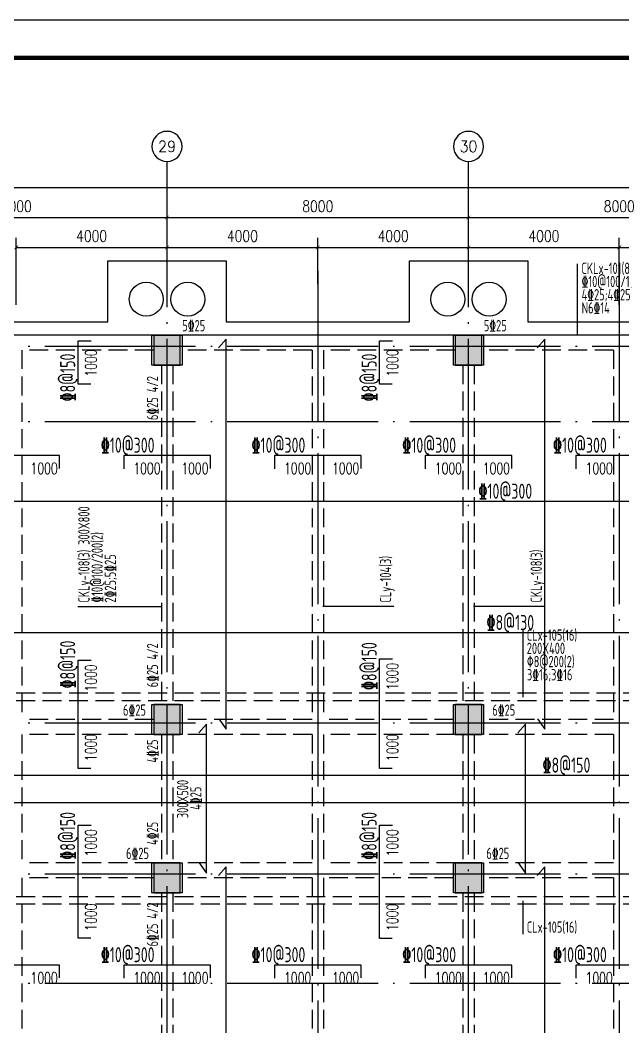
# Model space of a CAD drawing. Header units: millimetres. Extents: x 2998490 to 15040601, y 444546 to 7822218.
# Drawn here: x 14637369 to 14653362, y 7711356 to 7738064 of the extents above; entities that cross this region are included whole.
import ezdxf
from ezdxf.enums import TextEntityAlignment as Align

# ---------------------------------------------------------------- set-up
doc = ezdxf.new("R2010")
doc.units = ezdxf.units.MM
doc.header["$LTSCALE"] = 2000
doc.linetypes.add('DASH', pattern=[0.35, 0.25, -0.1])
doc.linetypes.add('DOTE', pattern=[2.42, 2, -0.2, 0.02, -0.2])
for name, color, linetype in [('3-AXIS', 3, 'Continuous'), ('3-AXIS_TEXT', 7, 'Continuous'), ('3-ban', 84, 'Continuous'), ('3-ban-rein', 1, 'Continuous'), ('3-ban-TEXT', 7, 'Continuous'), ('3-column-DOWN', 232, 'Continuous'), ('3-COLUMN-UP', 2, 'Continuous'), ('3-dote', 43, 'DOTE'), ('3-HATCH', 8, 'Continuous'), ('3-liang-rein-X', 54, 'Continuous'), ('3-liang-rein-Y', 130, 'Continuous'), ('3-liang-R截面-X', 50, 'Continuous'), ('3-liang-R截面-Y', 70, 'Continuous'), ('3-liang-s-1', 44, 'Continuous'), ('3-liang-xu', 120, 'DASH'), ('3-装饰线脚', 7, 'Continuous'), ('AXIS', 3, 'Continuous'), ('AXIS_TEXT', 7, 'Continuous'), ('图框', 7, 'Continuous')]:
    doc.layers.add(name, color=color, linetype=linetype)
doc.layers.add('3-零部件', color=73, linetype='Continuous', lineweight=5)
doc.styles.add('_TCH_AXIS', font='COMPLEX', dxfattribs={"bigfont": 'GBCBIG'})
doc.styles.add('COMPLEX', font='COMPLEX')
doc.styles.add('DIM_FONT', font='SIMPLEX', dxfattribs={"width": 0.8, "bigfont": 'HZTXT'})
doc.styles.add('TJ1', font='tj-romans1.shx', dxfattribs={"width": 0.8, "bigfont": 'tj-hztxt1.shx'})
doc.styles.add('TSSD_Rein', font='Tssdeng.shx', dxfattribs={"width": 0.7, "bigfont": 'hztxt.shx'})
doc.dimstyles.new('DIMN100', dxfattribs={"dimtxt": 300, "dimasz": 100, "dimexe": 250, "dimexo": 300, "dimgap": 150, "dimtad": 1, "dimdec": 0, "dimzin": 0, "dimdsep": 46, "dimtxsty": 'DIM_FONT', "dimblk": 'ARCHTICK', "dimcen": 0.09, "dimclrt": 7, "dimazin": 2, "dimtfac": 1, "dimtdec": 0, "dimtix": 1, "dimtmove": 2, "dimatfit": 3, "dimldrblk": 'ARCHTICK', "dimfxl": 0, "dimtolj": 1, "dimtzin": 0, "dimarcsym": 0})

# ---------------------------------------------------------------- blocks, each defined once
blk = doc.blocks.new('TJAD_TK_A0')
at = {"layer": '图框'}
blk.add_line((2162, 399.3), (973, 399.3), dxfattribs=at)
at = {"layer": '图框', "const_width": 1.2}
blk.add_lwpolyline([(2152, -431.7), (2152, 389.3), (998, 389.3), (998, -431.7)], close=True, dxfattribs=at)
blk = doc.blocks.new('_ArchTick')
at = {"color": 0, "linetype": 'ByBlock', "const_width": 0.15}
blk.add_lwpolyline([(-0.5, -0.5), (0.5, 0.5)], dxfattribs=at)
blk = doc.blocks.new('*D199')
at = {"layer": 'AXIS', "color": 0, "lineweight": -2}
for p, q in [((14633267, 7732223), (14633267, 7733076)), ((14641267, 7732223), (14641267, 7733076)), ((14633267, 7732826), (14641267, 7732826))]:
    blk.add_line(p, q, dxfattribs=at)
at = {"layer": 'Defpoints', "color": 0}
for p in [(14641267, 7732826), (14633267, 7731923), (14641267, 7731923)]:
    blk.add_point(p, dxfattribs=at)
at = {"layer": 'AXIS', "color": 0, "lineweight": -2, "xscale": 100, "yscale": 100, "zscale": 100, "rotation": 180}
blk.add_blockref('_ArchTick', (14633267, 7732826), dxfattribs=at)
at = {"layer": 'AXIS', "color": 0, "lineweight": -2, "xscale": 100, "yscale": 100, "zscale": 100}
blk.add_blockref('_ArchTick', (14641267, 7732826), dxfattribs=at)
at = {"layer": 'AXIS', "color": 7, "insert": (14637267, 7733126), "char_height": 300, "attachment_point": 5, "style": 'DIM_FONT'}
blk.add_mtext('\\A1;8000', dxfattribs=at)
blk = doc.blocks.new('*D200')
at = {"layer": 'AXIS', "color": 0, "lineweight": -2}
for p, q in [((14641267, 7732223), (14641267, 7733076)), ((14649267, 7732223), (14649267, 7733076)), ((14641267, 7732826), (14649267, 7732826))]:
    blk.add_line(p, q, dxfattribs=at)
at = {"layer": 'Defpoints', "color": 0}
for p in [(14649267, 7732826), (14641267, 7731923), (14649267, 7731923)]:
    blk.add_point(p, dxfattribs=at)
at = {"layer": 'AXIS', "color": 0, "lineweight": -2, "xscale": 100, "yscale": 100, "zscale": 100, "rotation": 180}
blk.add_blockref('_ArchTick', (14641267, 7732826), dxfattribs=at)
at = {"layer": 'AXIS', "color": 0, "lineweight": -2, "xscale": 100, "yscale": 100, "zscale": 100}
blk.add_blockref('_ArchTick', (14649267, 7732826), dxfattribs=at)
at = {"layer": 'AXIS', "color": 7, "insert": (14645267, 7733126), "char_height": 300, "attachment_point": 5, "style": 'DIM_FONT'}
blk.add_mtext('\\A1;8000', dxfattribs=at)
blk = doc.blocks.new('*D201')
at = {"layer": 'AXIS', "color": 0, "lineweight": -2}
for p, q in [((14649267, 7732223), (14649267, 7733076)), ((14657267, 7732223), (14657267, 7733076)), ((14649267, 7732826), (14657267, 7732826))]:
    blk.add_line(p, q, dxfattribs=at)
at = {"layer": 'Defpoints', "color": 0}
for p in [(14657267, 7732826), (14649267, 7731923), (14657267, 7731923)]:
    blk.add_point(p, dxfattribs=at)
at = {"layer": 'AXIS', "color": 0, "lineweight": -2, "xscale": 100, "yscale": 100, "zscale": 100, "rotation": 180}
blk.add_blockref('_ArchTick', (14649267, 7732826), dxfattribs=at)
at = {"layer": 'AXIS', "color": 0, "lineweight": -2, "xscale": 100, "yscale": 100, "zscale": 100}
blk.add_blockref('_ArchTick', (14657267, 7732826), dxfattribs=at)
at = {"layer": 'AXIS', "color": 7, "insert": (14653267, 7733126), "char_height": 300, "attachment_point": 5, "style": 'DIM_FONT'}
blk.add_mtext('\\A1;8000', dxfattribs=at)
blk = doc.blocks.new('*D211')
at = {"layer": 'AXIS', "color": 0, "lineweight": -2}
for p, q in [((14619017, 7731423), (14619017, 7733876)), ((14695267, 7731423), (14695267, 7733876)), ((14619017, 7733626), (14695267, 7733626))]:
    blk.add_line(p, q, dxfattribs=at)
at = {"layer": 'Defpoints', "color": 0}
for p in [(14695267, 7733626), (14619017, 7731123), (14695267, 7731123)]:
    blk.add_point(p, dxfattribs=at)
at = {"layer": 'AXIS', "color": 0, "lineweight": -2, "xscale": 100, "yscale": 100, "zscale": 100, "rotation": 180}
blk.add_blockref('_ArchTick', (14619017, 7733626), dxfattribs=at)
at = {"layer": 'AXIS', "color": 0, "lineweight": -2, "xscale": 100, "yscale": 100, "zscale": 100}
blk.add_blockref('_ArchTick', (14695267, 7733626), dxfattribs=at)
at = {"layer": 'AXIS', "color": 7, "insert": (14661202, 7733926), "char_height": 300, "attachment_point": 5, "style": 'DIM_FONT'}
blk.add_mtext('\\A1;76250', dxfattribs=at)
blk = doc.blocks.new('_AXISO')
blk.add_circle((0, 0), 0.5)
at = {"layer": '3-AXIS_TEXT', "style": 'COMPLEX', "width": 1.041667}
blk.add_attdef('A', text='', height=0.56, dxfattribs=at).set_placement((-0.25, -0.28), (0.25, -0.28), align=Align.FIT)
blk = doc.blocks.new('*D1357')
at = {"layer": '3-零部件', "color": 0, "lineweight": -2}
for p, q in [((14637267, 7730508), (14637267, 7732285)), ((14641267, 7731523), (14641267, 7732285)), ((14637267, 7732035), (14641267, 7732035))]:
    blk.add_line(p, q, dxfattribs=at)
at = {"layer": 'Defpoints', "color": 0}
for p in [(14641267, 7732035), (14641267, 7731223), (14637267, 7730208)]:
    blk.add_point(p, dxfattribs=at)
at = {"layer": '3-零部件', "color": 0, "lineweight": -2, "xscale": 100, "yscale": 100, "zscale": 100, "rotation": 180}
blk.add_blockref('_ArchTick', (14637267, 7732035), dxfattribs=at)
at = {"layer": '3-零部件', "color": 0, "lineweight": -2, "xscale": 100, "yscale": 100, "zscale": 100}
blk.add_blockref('_ArchTick', (14641267, 7732035), dxfattribs=at)
at = {"layer": '3-零部件', "color": 7, "insert": (14639267, 7732335), "char_height": 300, "attachment_point": 5, "style": 'DIM_FONT'}
blk.add_mtext('\\A1;4000', dxfattribs=at)
blk = doc.blocks.new('*D1358')
at = {"layer": '3-零部件', "color": 0, "lineweight": -2}
for p, q in [((14641267, 7731523), (14641267, 7732285)), ((14645267, 7731062), (14645267, 7732285)), ((14641267, 7732035), (14645267, 7732035))]:
    blk.add_line(p, q, dxfattribs=at)
at = {"layer": 'Defpoints', "color": 0}
for p in [(14645267, 7732035), (14641267, 7731223), (14645267, 7730762)]:
    blk.add_point(p, dxfattribs=at)
at = {"layer": '3-零部件', "color": 0, "lineweight": -2, "xscale": 100, "yscale": 100, "zscale": 100, "rotation": 180}
blk.add_blockref('_ArchTick', (14641267, 7732035), dxfattribs=at)
at = {"layer": '3-零部件', "color": 0, "lineweight": -2, "xscale": 100, "yscale": 100, "zscale": 100}
blk.add_blockref('_ArchTick', (14645267, 7732035), dxfattribs=at)
at = {"layer": '3-零部件', "color": 7, "insert": (14643267, 7732335), "char_height": 300, "attachment_point": 5, "style": 'DIM_FONT'}
blk.add_mtext('\\A1;4000', dxfattribs=at)
blk = doc.blocks.new('*D1359')
at = {"layer": '3-零部件', "color": 0, "lineweight": -2}
for p, q in [((14645267, 7731062), (14645267, 7732285)), ((14649267, 7731062), (14649267, 7732285)), ((14645267, 7732035), (14649267, 7732035))]:
    blk.add_line(p, q, dxfattribs=at)
at = {"layer": 'Defpoints', "color": 0}
for p in [(14649267, 7732035), (14645267, 7730762), (14649267, 7730762)]:
    blk.add_point(p, dxfattribs=at)
at = {"layer": '3-零部件', "color": 0, "lineweight": -2, "xscale": 100, "yscale": 100, "zscale": 100, "rotation": 180}
blk.add_blockref('_ArchTick', (14645267, 7732035), dxfattribs=at)
at = {"layer": '3-零部件', "color": 0, "lineweight": -2, "xscale": 100, "yscale": 100, "zscale": 100}
blk.add_blockref('_ArchTick', (14649267, 7732035), dxfattribs=at)
at = {"layer": '3-零部件', "color": 7, "insert": (14647267, 7732335), "char_height": 300, "attachment_point": 5, "style": 'DIM_FONT'}
blk.add_mtext('\\A1;4000', dxfattribs=at)
blk = doc.blocks.new('*D1360')
at = {"layer": '3-零部件', "color": 0, "lineweight": -2}
for p, q in [((14649267, 7731062), (14649267, 7732285)), ((14653267, 7730507), (14653267, 7732285)), ((14649267, 7732035), (14653267, 7732035))]:
    blk.add_line(p, q, dxfattribs=at)
at = {"layer": 'Defpoints', "color": 0}
for p in [(14653267, 7732035), (14649267, 7730762), (14653267, 7730207)]:
    blk.add_point(p, dxfattribs=at)
at = {"layer": '3-零部件', "color": 0, "lineweight": -2, "xscale": 100, "yscale": 100, "zscale": 100, "rotation": 180}
blk.add_blockref('_ArchTick', (14649267, 7732035), dxfattribs=at)
at = {"layer": '3-零部件', "color": 0, "lineweight": -2, "xscale": 100, "yscale": 100, "zscale": 100}
blk.add_blockref('_ArchTick', (14653267, 7732035), dxfattribs=at)
at = {"layer": '3-零部件', "color": 7, "insert": (14651267, 7732335), "char_height": 300, "attachment_point": 5, "style": 'DIM_FONT'}
blk.add_mtext('\\A1;4000', dxfattribs=at)
blk = doc.blocks.new('*D1361')
at = {"layer": '3-零部件', "color": 0, "lineweight": -2}
for p, q in [((14653267, 7730507), (14653267, 7732285)), ((14657267, 7730507), (14657267, 7732285)), ((14653267, 7732035), (14657267, 7732035))]:
    blk.add_line(p, q, dxfattribs=at)
at = {"layer": 'Defpoints', "color": 0}
for p in [(14657267, 7732035), (14653267, 7730207), (14657267, 7730207)]:
    blk.add_point(p, dxfattribs=at)
at = {"layer": '3-零部件', "color": 0, "lineweight": -2, "xscale": 100, "yscale": 100, "zscale": 100, "rotation": 180}
blk.add_blockref('_ArchTick', (14653267, 7732035), dxfattribs=at)
at = {"layer": '3-零部件', "color": 0, "lineweight": -2, "xscale": 100, "yscale": 100, "zscale": 100}
blk.add_blockref('_ArchTick', (14657267, 7732035), dxfattribs=at)
at = {"layer": '3-零部件', "color": 7, "insert": (14655267, 7732335), "char_height": 300, "attachment_point": 5, "style": 'DIM_FONT'}
blk.add_mtext('\\A1;4000', dxfattribs=at)

msp = doc.modelspace()

# ---------------------------------------------------------------- hatches: boundary and pattern name
at = {"layer": '3-HATCH'}
for points in [[(14641616.8, 7729708.7), (14640916.8, 7729708.7), (14640916.8, 7728908.7), (14641616.8, 7728908.7)], [(14649616.8, 7729708.7), (14648916.8, 7729708.7), (14648916.8, 7728908.7), (14649616.8, 7728908.7)], [(14641616.8, 7719908.7), (14640916.8, 7719908.7), (14640916.8, 7719108.7), (14641616.8, 7719108.7)], [(14649616.8, 7719908.7), (14648916.8, 7719908.7), (14648916.8, 7719108.7), (14649616.8, 7719108.7)], [(14641616.8, 7715708.7), (14640916.8, 7715708.7), (14640916.8, 7714908.7), (14641616.8, 7714908.7)], [(14649616.8, 7715708.7), (14648916.8, 7715708.7), (14648916.8, 7714908.7), (14649616.8, 7714908.7)]]:
    msp.add_hatch(color=256, dxfattribs=at).paths.add_polyline_path(points)

# ---------------------------------------------------------------- linework, layer by layer
at = {"layer": '3-AXIS', "color": 15, "linetype": 'DOTE'}
for p, q in [((14641266.8, 7701408.7), (14641266.8, 7731923.2)), ((14649266.8, 7701408.7), (14649266.8, 7731923.2)), ((14695266.8, 7729408.7), (14614408.5, 7729408.7)), ((14695266.8, 7727408.7), (14614408.5, 7727408.7)), ((14695266.8, 7719408.7), (14614408.5, 7719408.7)), ((14695266.8, 7715408.7), (14614408.5, 7715408.7)), ((14695266.8, 7712508.7), (14614408.5, 7712508.7))]:
    msp.add_line(p, q, dxfattribs=at)
at = {"layer": '3-ban-rein'}
for points in [[(14639245.3, 7728408.7), (14638907.3, 7728408.7), (14638907.3, 7729558.7), (14639253.3, 7729558.7)], [(14642643.5, 7719524.8), (14642837, 7719251.1), (14642837, 7729599), (14642633.9, 7729369.6)], [(14647245.3, 7728408.7), (14646907.3, 7728408.7), (14646907.3, 7729558.7), (14647253.3, 7729558.7)], [(14651101.3, 7719524.8), (14651294.8, 7719251.1), (14651294.8, 7729599), (14651091.7, 7729369.6)], [(14638416.8, 7726172.4), (14638416.8, 7726510.4), (14636116.8, 7726510.4), (14636116.8, 7726164.4)], [(14642416.8, 7726172.4), (14642416.8, 7726510.4), (14640116.8, 7726510.4), (14640116.8, 7726164.4)], [(14646416.8, 7726172.4), (14646416.8, 7726510.4), (14644116.8, 7726510.4), (14644116.8, 7726164.4)], [(14650416.8, 7726172.4), (14650416.8, 7726510.4), (14648116.8, 7726510.4), (14648116.8, 7726164.4)], [(14654416.8, 7726172.4), (14654416.8, 7726510.4), (14652116.8, 7726510.4), (14652116.8, 7726164.4)], [(14681410.6, 7724952.1), (14681410.6, 7725290), (14618819.5, 7725290), (14618819.5, 7724944)], [(14681204.9, 7722000.5), (14681478.5, 7721807.1), (14618817.4, 7721807.1), (14619046.8, 7722010.1)], [(14639245.3, 7718208.7), (14638907.3, 7718208.7), (14638907.3, 7721083), (14639253.3, 7721083)], [(14647245.3, 7718208.7), (14646907.3, 7718208.7), (14646907.3, 7721121.3), (14647253.3, 7721121.3)], [(14642122.7, 7715704.5), (14642316.1, 7715430.8), (14642316.1, 7719388.1), (14642113, 7719158.7)], [(14650585.4, 7715704.5), (14650778.8, 7715430.8), (14650778.8, 7719388.1), (14650575.7, 7719158.7)], [(14691410.6, 7717685), (14691410.6, 7718023), (14618833.6, 7718023), (14618833.6, 7717677)], [(14691204.9, 7717492.6), (14691478.5, 7717299.1), (14618817.4, 7717299.1), (14619046.8, 7717502.2)], [(14639245.3, 7713708.1), (14638907.3, 7713708.1), (14638907.3, 7716708.7), (14639253.3, 7716708.7)], [(14647245.3, 7713703.4), (14646907.3, 7713703.4), (14646907.3, 7716708.7), (14647253.3, 7716708.7)], [(14642643.5, 7705524.8), (14642837, 7705251.1), (14642837, 7715599), (14642633.9, 7715369.6)], [(14651101.3, 7705524.8), (14651294.8, 7705251.1), (14651294.8, 7715599), (14651091.7, 7715369.6)], [(14638416.8, 7712656.1), (14638416.8, 7712994), (14636116.8, 7712994), (14636116.8, 7712648)], [(14642416.8, 7712656.1), (14642416.8, 7712994), (14640116.8, 7712994), (14640116.8, 7712648)], [(14646416.8, 7712656.1), (14646416.8, 7712994), (14644116.8, 7712994), (14644116.8, 7712648)], [(14650416.8, 7712656.1), (14650416.8, 7712994), (14648116.8, 7712994), (14648116.8, 7712648)], [(14654416.8, 7712656.1), (14654416.8, 7712994), (14652116.8, 7712994), (14652116.8, 7712648)]]:
    msp.add_lwpolyline(points, dxfattribs=at)
at = {"layer": '3-column-DOWN'}
for points in [[(14641666.8, 7728908.7), (14640866.8, 7728908.7), (14640866.8, 7729708.7), (14641666.8, 7729708.7)], [(14649666.8, 7728908.7), (14648866.8, 7728908.7), (14648866.8, 7729708.7), (14649666.8, 7729708.7)], [(14641666.8, 7719108.7), (14640866.8, 7719108.7), (14640866.8, 7719908.7), (14641666.8, 7719908.7)], [(14649666.8, 7719108.7), (14648866.8, 7719108.7), (14648866.8, 7719908.7), (14649666.8, 7719908.7)], [(14641666.8, 7714908.7), (14640866.8, 7714908.7), (14640866.8, 7715708.7), (14641666.8, 7715708.7)], [(14649666.8, 7714908.7), (14648866.8, 7714908.7), (14648866.8, 7715708.7), (14649666.8, 7715708.7)]]:
    msp.add_lwpolyline(points, close=True, dxfattribs=at)
at = {"layer": '3-COLUMN-UP'}
for points in [[(14641616.8, 7729708.7), (14640916.8, 7729708.7), (14640916.8, 7728908.7), (14641616.8, 7728908.7)], [(14649616.8, 7729708.7), (14648916.8, 7729708.7), (14648916.8, 7728908.7), (14649616.8, 7728908.7)], [(14641616.8, 7719908.7), (14640916.8, 7719908.7), (14640916.8, 7719108.7), (14641616.8, 7719108.7)], [(14649616.8, 7719908.7), (14648916.8, 7719908.7), (14648916.8, 7719108.7), (14649616.8, 7719108.7)], [(14641616.8, 7715708.7), (14640916.8, 7715708.7), (14640916.8, 7714908.7), (14641616.8, 7714908.7)], [(14649616.8, 7715708.7), (14648916.8, 7715708.7), (14648916.8, 7714908.7), (14649616.8, 7714908.7)]]:
    msp.add_lwpolyline(points, close=True, dxfattribs=at)
at = {"layer": '3-dote'}
for p, q in [((14645266.8, 7731413.9), (14645266.8, 7703232.3)), ((14653266.8, 7731413.9), (14653266.8, 7703232.3))]:
    msp.add_line(p, q, dxfattribs=at)
at = {"layer": '3-liang-R截面-X'}
for p, q in [((14652153.9, 7731597.1), (14652153.9, 7729708.7)), ((14650703.7, 7721878.2), (14650703.7, 7720101.1)), ((14650703.7, 7714700.6), (14650703.7, 7713812))]:
    msp.add_line(p, q, dxfattribs=at)
at = {"layer": '3-liang-R截面-Y'}
for p, q in [((14638902.6, 7722506.4), (14641132.5, 7722506.4)), ((14647282.3, 7722506.4), (14645402.3, 7722506.4)), ((14651281.1, 7722506.4), (14649401.1, 7722506.4))]:
    msp.add_line(p, q, dxfattribs=at)
at = {"layer": '3-liang-s-1'}
msp.add_lwpolyline([(14695477.1, 7709573), (14692341.3, 7712708.7), (14691566.8, 7712708.7), (14691566.8, 7727708.7), (14681566.8, 7727708.7), (14681566.8, 7729708.7), (14618716.8, 7729708.7), (14618716.8, 7705108.7), (14681566.8, 7705108.7), (14681566.8, 7707108.7), (14685027.1, 7707108.7), (14685027.1, 7705244.4), (14688087.8, 7702183.7), (14692416.3, 7702183.7), (14695477.1, 7705244.4), (14695477.1, 7709573)], dxfattribs=at)
at = {"layer": '3-liang-xu'}
for p, q in [((14640916.8, 7729708.7), (14633616.8, 7729708.7)), ((14648916.8, 7729708.7), (14641616.8, 7729708.7)), ((14656916.8, 7729708.7), (14649616.8, 7729708.7)), ((14640916.8, 7729308.7), (14637416.8, 7729308.7)), ((14637416.8, 7729308.7), (14637416.8, 7719508.7)), ((14645116.8, 7729308.7), (14641616.8, 7729308.7)), ((14645116.8, 7729308.7), (14645116.8, 7719508.7)), ((14648916.8, 7729308.7), (14645416.8, 7729308.7)), ((14645416.8, 7729308.7), (14645416.8, 7719508.7)), ((14653116.8, 7729308.7), (14649616.8, 7729308.7)), ((14653116.8, 7729308.7), (14653116.8, 7719508.7)), ((14641116.8, 7728908.7), (14641116.8, 7719908.7)), ((14641416.8, 7728908.7), (14641416.8, 7719908.7)), ((14649116.8, 7728908.7), (14649116.8, 7719908.7)), ((14649416.8, 7728908.7), (14649416.8, 7719908.7)), ((14681166.8, 7720208.7), (14619016.8, 7720208.7)), ((14681166.8, 7720008.7), (14619016.8, 7720008.7)), ((14640916.8, 7719508.7), (14637416.8, 7719508.7)), ((14645116.8, 7719508.7), (14641616.8, 7719508.7)), ((14648866.8, 7719508.7), (14645416.8, 7719508.7)), ((14653116.8, 7719508.7), (14649666.8, 7719508.7)), ((14640916.8, 7719108.7), (14637416.8, 7719108.7)), ((14637416.8, 7719108.7), (14637416.8, 7715708.7)), ((14641116.8, 7719108.7), (14641116.8, 7715708.7)), ((14641416.8, 7719108.7), (14641416.8, 7715708.7)), ((14645116.8, 7719108.7), (14641616.8, 7719108.7)), ((14645116.8, 7719108.7), (14645116.8, 7715708.7)), ((14648916.8, 7719108.7), (14645416.8, 7719108.7)), ((14645416.8, 7719108.7), (14645416.8, 7715708.7)), ((14649116.8, 7719108.7), (14649116.8, 7715708.7)), ((14649416.8, 7719108.7), (14649416.8, 7715708.7)), ((14653116.8, 7719108.7), (14649616.8, 7719108.7)), ((14653116.8, 7719108.7), (14653116.8, 7715708.7)), ((14640916.8, 7715708.7), (14637416.8, 7715708.7)), ((14645116.8, 7715708.7), (14641616.8, 7715708.7)), ((14648916.8, 7715708.7), (14645416.8, 7715708.7)), ((14653116.8, 7715708.7), (14649616.8, 7715708.7)), ((14640916.8, 7715308.7), (14637416.8, 7715308.7)), ((14637416.8, 7715308.7), (14637416.8, 7705508.7)), ((14645116.8, 7715308.7), (14641616.8, 7715308.7)), ((14645116.8, 7715308.7), (14645116.8, 7705508.7)), ((14648866.8, 7715308.7), (14645416.8, 7715308.7)), ((14645416.8, 7715308.7), (14645416.8, 7705508.7)), ((14653116.8, 7715308.7), (14649666.8, 7715308.7)), ((14653116.8, 7715308.7), (14653116.8, 7705508.7)), ((14681166.8, 7714808.7), (14619016.8, 7714808.7)), ((14641116.8, 7714908.7), (14641116.8, 7705908.7)), ((14641416.8, 7714908.7), (14641416.8, 7705908.7)), ((14649116.8, 7714908.7), (14649116.8, 7705908.7)), ((14649416.8, 7714908.7), (14649416.8, 7705908.7)), ((14681166.8, 7714608.7), (14619016.8, 7714608.7))]:
    msp.add_line(p, q, dxfattribs=at)
at = {"layer": '3-装饰线脚'}
msp.add_lwpolyline([(14634836.8, 7730058.7), (14639696.8, 7730058.7), (14639696.8, 7731678.7), (14642836.8, 7731678.7), (14642836.8, 7730058.7), (14647696.8, 7730058.7), (14647698.2, 7731678.7), (14650836.8, 7731678.7), (14650836.8, 7730058.7), (14655696.8, 7730058.7), (14655698.2, 7731678.7), (14658836.8, 7731678.7), (14658836.8, 7730058.7), (14663696.8, 7730058.7), (14663698.2, 7731678.7), (14666835.4, 7731678.7), (14666835.4, 7730058.7), (14671696.8, 7730058.7)], dxfattribs=at)
for centre in [(14640716.8, 7730658.7), (14641816.8, 7730658.7), (14648716.8, 7730658.7), (14649816.8, 7730658.7)]:
    msp.add_circle(centre, 450, dxfattribs=at)
at = {"layer": 'AXIS'}
for p, q in [((14641266.8, 7731923.2), (14641266.8, 7734312.9)), ((14649266.8, 7731923.2), (14649266.8, 7734312.9))]:
    msp.add_line(p, q, dxfattribs=at)

# ---------------------------------------------------------------- block references
ref = msp.add_blockref('_AXISO', (14641266.8, 7734712.9), dxfattribs=dict(at, xscale=-800, yscale=800, zscale=800, rotation=179.9999999998666))
ref.add_attrib('A', '29', dxfattribs={"layer": 'AXIS_TEXT', "height": 294.28, "rotation": 360, "style": '_TCH_AXIS'}).set_placement((14641028.6, 7734565.7), (14641505.1, 7734565.7), align=Align.FIT)
ref = msp.add_blockref('_AXISO', (14649266.8, 7734712.9), dxfattribs=dict(at, xscale=-800, yscale=800, zscale=800, rotation=179.9999999998666))
ref.add_attrib('A', '30', dxfattribs={"layer": 'AXIS_TEXT', "height": 300.65, "rotation": 360, "style": '_TCH_AXIS'}).set_placement((14649030.6, 7734562.5), (14649503.1, 7734562.5), align=Align.FIT)
at = {"layer": '图框', "xscale": 100, "yscale": 100, "zscale": 100}
msp.add_blockref('TJAD_TK_A0', (14504849.7, 7698133.9), dxfattribs=at)

# ---------------------------------------------------------------- texts
at = {"layer": '3-ban', "style": 'TSSD_Rein', "width": 0.7}
for s, rotation, p in [('%%1328@150', 89.99419, (14638830.3, 7727947.5, -5065)), ('%%1328@150', 89.99419, (14646830.3, 7727947.5, -5065)), ('%%13210@300', 0.00581, (14639508.9, 7726587.3, -5065)), ('%%13210@300', 0.00581, (14643508.9, 7726587.3, -5065)), ('%%13210@300', 0.00581, (14647508.9, 7726587.3, -5065)), ('%%13210@300', 0.00581, (14651508.9, 7726587.3, -5065)), ('%%13210@300', 0.00581, (14649528.8, 7725367, -5065)), ('%%1328@130', 0.00581, (14649744.2, 7721884, -5065)), ('%%1328@150', 89.99419, (14638830.3, 7720332.5, -5065)), ('%%1328@150', 89.99419, (14646830.3, 7720291.4, -5065)), ('%%1328@150', 0.00581, (14651230, 7718099.9, -5065)), ('%%1328@150', 89.99419, (14638830.3, 7715787.3, -5065)), ('%%1328@150', 89.99419, (14646830.3, 7715787.3, -5065)), ('%%13210@300', 0.00581, (14639508.9, 7713070.9, -5065)), ('%%13210@300', 0.00581, (14643508.9, 7713070.9, -5065)), ('%%13210@300', 0.00581, (14647508.9, 7713070.9, -5065)), ('%%13210@300', 0.00581, (14651508.9, 7713070.9, -5065))]:
    msp.add_text(s, height=400, rotation=rotation, dxfattribs=at).set_placement(p)
at = {"layer": '3-ban-TEXT', "style": 'TJ1', "width": 0.7}
for p in [(14639397.2, 7728605.6), (14647397.2, 7728605.6), (14639397.2, 7720252.9), (14647397.2, 7720291.2), (14639397.2, 7718405.6), (14647397.2, 7718405.6), (14639397.2, 7715878.6), (14647397.2, 7715878.6), (14639397.2, 7713905.1), (14647397.2, 7713900.4)]:
    msp.add_text('1000', height=300, rotation=90, dxfattribs=at).set_placement(p)
for p in [(14637646.5, 7726020.5), (14640373.5, 7726020.5), (14641646.5, 7726020.5), (14644373.5, 7726020.5), (14645646.5, 7726020.5), (14648373.5, 7726020.5), (14649646.5, 7726020.5), (14652373.5, 7726020.5), (14637646.5, 7712504.1), (14640373.5, 7712504.1), (14641646.5, 7712504.1), (14644373.5, 7712504.1), (14645646.5, 7712504.1), (14648373.5, 7712504.1), (14649646.5, 7712504.1), (14652373.5, 7712504.1)]:
    msp.add_text('1000', height=300, dxfattribs=at).set_placement(p)
at = {"layer": '3-liang-rein-X', "style": 'TSSD_Rein', "width": 0.7}
for s, p in [('%%13210@100/150(4)', (14652266.7, 7730979.4)), ('4%%13225;4%%13225', (14652266.7, 7730629.5)), ('N6%%13214', (14652266.7, 7730279.5)), ('5%%13225', (14641672.3, 7729808.7)), ('5%%13225', (14649672.3, 7729808.7)), ('%%1308@200(2)', (14650816.5, 7720898.1)), ('3%%13216;3%%13216', (14650816.5, 7720548.1)), ('6%%13225', (14640099.5, 7719608.7)), ('6%%13225', (14649898.4, 7719608.7)), ('6%%13225', (14640180, 7715808.7)), ('6%%13225', (14649739.7, 7715808.7))]:
    msp.add_text(s, height=300, dxfattribs=at).set_placement(p)
at = {"layer": '3-liang-rein-Y', "style": 'TSSD_Rein', "width": 0.7}
for s, p in [('6%%13225 4/2', (14641031.4, 7727454)), ('%%13210@100/200(2)', (14639562.2, 7722610.6)), ('2%%13225;5%%13225', (14639912.2, 7722610.6)), ('6%%13225 4/2', (14641031.4, 7720364.7)), ('4%%13225', (14641031.4, 7718367.5)), ('4%%13225', (14642181.4, 7717114.2)), ('4%%13225', (14641031.4, 7716182.8)), ('6%%13225 4/2', (14641031.4, 7713488.7))]:
    msp.add_text(s, height=300, rotation=90, dxfattribs=at).set_placement(p)
at = {"layer": '3-liang-R截面-X', "style": 'TSSD_Rein', "width": 0.7}
for s, p in [('CKLx-101(8) 400X800', (14652261.9, 7731329.4)), ('CLx-105(16)', (14650811.7, 7721598.1)), ('200X400', (14650811.7, 7721248.1)), ('CLx-105(16)', (14650811.7, 7713852.6))]:
    msp.add_text(s, height=300, dxfattribs=at).set_placement(p)
at = {"layer": '3-liang-R截面-Y', "style": 'TSSD_Rein', "width": 0.7}
for s, p in [('CKLy-108(3) 300X800', (14639212.2, 7722610.6)), ('CLy-104(3)', (14647214.9, 7722610.6)), ('CKLy-108(3)', (14651213.7, 7722610.6)), ('300X500', (14641831.4, 7716891.5))]:
    msp.add_text(s, height=300, rotation=90, dxfattribs=at).set_placement(p)

# ---------------------------------------------------------------- dimensions: what is measured, and where the dimension line sits
at = {"layer": '3-零部件'}
for base, p1, p2, picture, middle in [((14641266.8, 7732035.4), (14637266.8, 7730207.6), (14641266.8, 7731223.2), '*D1357', (14639266.8, 7732335.4)), ((14645266.8, 7732035.4), (14641266.8, 7731223.2), (14645266.8, 7730761.7), '*D1358', (14643266.8, 7732335.4)), ((14649266.8, 7732035.4), (14645266.8, 7730761.7), (14649266.8, 7730761.7), '*D1359', (14647266.8, 7732335.4)), ((14653266.8, 7732035.4), (14649266.8, 7730761.7), (14653266.8, 7730207.5), '*D1360', (14651266.8, 7732335.4)), ((14657266.8, 7732035.4), (14653266.8, 7730207.5), (14657266.8, 7730207.5), '*D1361', (14655266.8, 7732335.4))]:
    dim = msp.add_linear_dim(base=base, p1=p1, p2=p2, dimstyle='DIMN100', dxfattribs=at)
    dim.commit()
    dim.dimension.update_dxf_attribs({"geometry": picture, "text_midpoint": middle})
at = {"layer": 'AXIS'}
dim = msp.add_linear_dim(base=(14695266.8, 7733625.8), p1=(14619016.8, 7731123.2), p2=(14695266.8, 7731123.2), angle=360, dimstyle='DIMN100', dxfattribs=at)
dim.commit()
dim.dimension.update_dxf_attribs({"geometry": '*D211', "text_midpoint": (14661202.1, 7733925.8), "dimtype": 161})
for p1, p2, picture, middle in [((14633266.8, 7731923.2), (14641266.8, 7731923.2), '*D199', (14637266.8, 7733125.8)), ((14641266.8, 7731923.2), (14649266.8, 7731923.2), '*D200', (14645266.8, 7733125.8)), ((14649266.8, 7731923.2), (14657266.8, 7731923.2), '*D201', (14653266.8, 7733125.8))]:
    dim = msp.add_aligned_dim(p1=p1, p2=p2, distance=902.6, dimstyle='DIMN100', dxfattribs=at)
    dim.commit()
    dim.dimension.update_dxf_attribs({"geometry": picture, "text_midpoint": middle})

doc.saveas('drawing.dxf')
